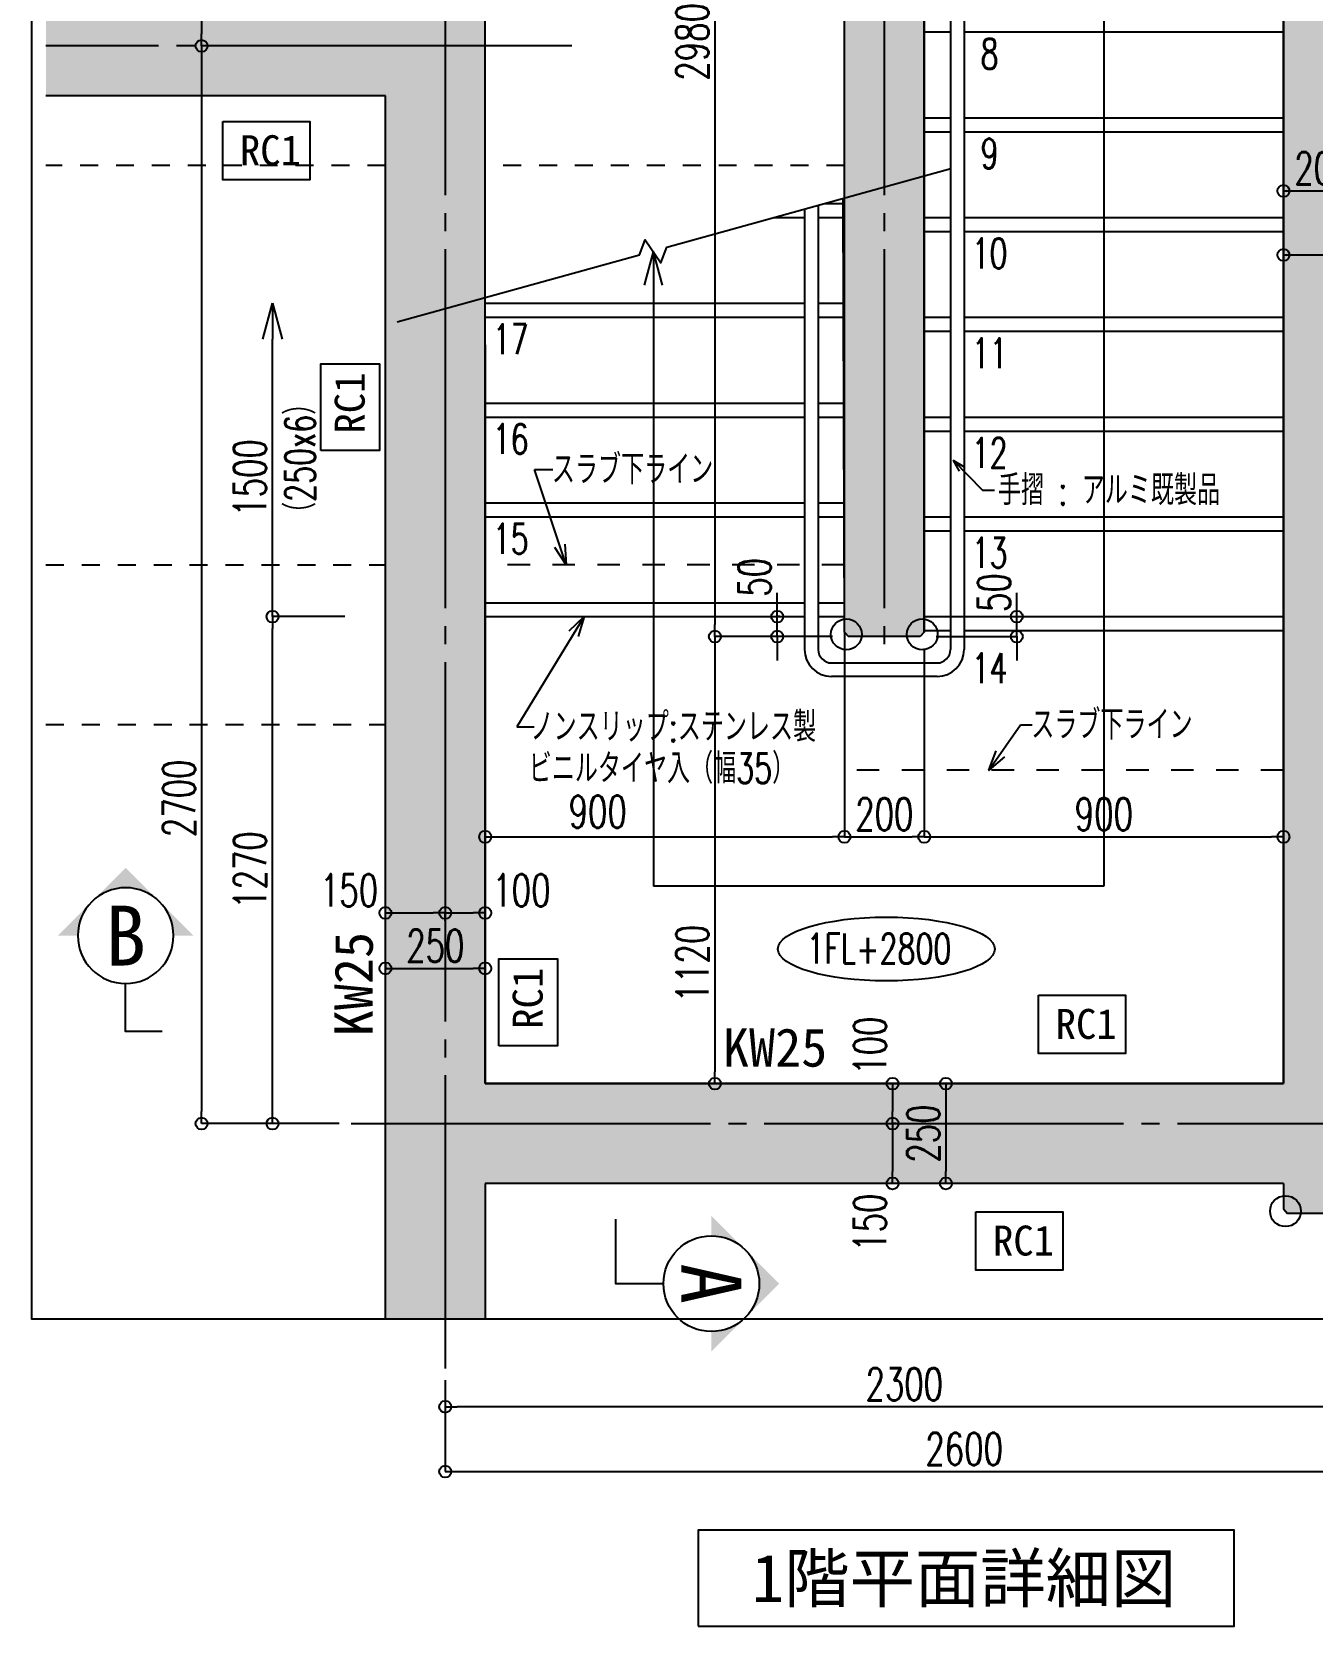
# Model space of a CAD drawing. Extents: x -229451 to 47804, y -161247 to 19812.
# Drawn here: x 3513 to 6721, y 2897 to 6891 of the extents above; entities that cross this region are included whole.
import ezdxf
from ezdxf.enums import TextEntityAlignment as Align

# ---------------------------------------------------------------- set-up
doc = ezdxf.new("R2010")
doc.units = 0
doc.header["$LTSCALE"] = 450
for name, pattern in [('CENTER2', [2.3, 2, -0.1, 0.1, -0.1]), ('HIDDEN2', [0.25, 0.125, -0.125]), ('HIDDEN3', [0.2, 0.1, -0.1])]:
    doc.linetypes.add(name, pattern=pattern)
doc.layers.get('0').update_dxf_attribs({"linetype": 'CONTINUOUS'})
doc.layers.get('DEFPOINTS').update_dxf_attribs({"linetype": 'CONTINUOUS'})
doc.layers.add('E0_図面枠B_OFF', color=255, linetype='CONTINUOUS', plot=False)
for name, color, linetype in [('E1_文字A', 3, 'CONTINUOUS'), ('E1_文字B', 2, 'CONTINUOUS'), ('E1_文字（平天）', 3, 'CONTINUOUS'), ('E6_面取り記号', 4, 'CONTINUOUS'), ('G1_ハッチング', 251, 'CONTINUOUS'), ('H寸法', 3, 'CONTINUOUS'), ('IB_壁芯', 2, 'CENTER2'), ('IC1_寸法', 3, 'CONTINUOUS'), ('ID1_躯体', 7, 'CONTINUOUS'), ('ID7_打放し表示', 231, 'UTILDN'), ('JA4_壁記号', 4, 'CONTINUOUS'), ('JA5_壁仕上記号', 4, 'CONTINUOUS'), ('JA7_切断記号', 241, 'CONTINUOUS'), ('JB3_床仕上げA', 200, 'CONTINUOUS'), ('JL1_金物_手摺他', 1, 'CONTINUOUS'), ('KA2_躯体見下線_梁点線', 8, 'HIDDEN3'), ('KA3_躯体見下線_点線（その他）', 122, 'HIDDEN2')]:
    doc.layers.add(name, color=color, linetype=linetype)
doc.styles.add('toda-A (0.7)', font='romans.shx', dxfattribs={"width": 0.7, "bigfont": 'extfont.shx'})
doc.styles.add('toda-G', font='')
doc.styles.get('toda-G').set_extended_font_data('MS Gothic')
doc.linetypes.add('UTILDN', pattern='A,5e-13,[130,ltypeshp.shx,S=0.45,R=0,X=0,Y=-0.45],0,-3', length=3)
doc.dimstyles.new('toda 1：30', dxfattribs={"dimscale": 30, "dimtxt": 2.7, "dimasz": 1, "dimexe": 0, "dimexo": 1, "dimgap": 0, "dimtad": 0, "dimdec": 3, "dimzin": 12, "dimdsep": 46, "dimtxsty": 'toda-A (0.7)', "dimblk": 'ORIGIN', "dimcen": 2.5, "dimclrd": 256, "dimclre": 256, "dimclrt": 7, "dimadec": 0, "dimazin": 0, "dimtfac": 1, "dimtdec": 3, "dimtix": 1, "dimtmove": 2, "dimatfit": 3, "dimldrblk": 'ORIGIN', "dimfxl": 0, "dimtvp": 0.7, "dimtolj": 1, "dimtzin": 0, "dimarcsym": 0})
doc.dimstyles.new('toda 1：50', dxfattribs={"dimscale": 50, "dimtxt": 2.7, "dimasz": 1, "dimexe": 0, "dimexo": 1.5, "dimgap": 0, "dimtad": 0, "dimdec": 3, "dimzin": 12, "dimdsep": 46, "dimtxsty": 'toda-A (0.7)', "dimblk": 'ORIGIN', "dimcen": 2.5, "dimclrd": 256, "dimclre": 256, "dimclrt": 7, "dimadec": 0, "dimazin": 0, "dimtfac": 1, "dimtdec": 3, "dimtix": 1, "dimtmove": 2, "dimatfit": 3, "dimldrblk": 'ORIGIN', "dimfxl": 0, "dimtvp": 0.7, "dimtolj": 1, "dimtzin": 0, "dimarcsym": 0})

# ---------------------------------------------------------------- blocks, each defined once
blk = doc.blocks.new('_Origin')
at = {"color": 0, "linetype": 'ByBlock', "lineweight": -2}
blk.add_line((0, 0), (-1, 0), dxfattribs=at)
blk.add_circle((0, 0), 0.5, dxfattribs=at)
blk = doc.blocks.new('*D59')
at = {"layer": 'DEFPOINTS', "color": 0, "transparency": 16777216}
for p in [(5502.4, 8355.9), (5225, 5375.9), (5549.3, 5375.9)]:
    blk.add_point(p, dxfattribs=at)
at = {"layer": 'IC1_寸法', "lineweight": -2, "transparency": 16777216}
for p, q in [((5472.4, 8355.9), (5225, 8355.9)), ((5225, 8325.9), (5225, 5405.9)), ((5519.3, 5375.9), (5225, 5375.9))]:
    blk.add_line(p, q, dxfattribs=at)
at = {"layer": 'IC1_寸法', "lineweight": -2, "transparency": 16777216, "xscale": 30, "yscale": 30, "zscale": 30}
for p, rotation in [((5225, 8355.9), 90), ((5225, 5375.9), 270)]:
    blk.add_blockref('_Origin', p, dxfattribs=dict(at, rotation=rotation))
at = {"layer": 'IC1_寸法', "color": 7, "transparency": 16777216, "insert": (5168.3, 6865.9), "char_height": 81, "attachment_point": 5, "rotation": 90, "style": 'toda-A (0.7)'}
blk.add_mtext('\\A1;2980', dxfattribs=at)
blk = doc.blocks.new('*D60')
at = {"layer": 'DEFPOINTS', "color": 0, "transparency": 16777216}
for p in [(5381, 5425.9), (5417.6, 5425.9), (5549.3, 5375.9)]:
    blk.add_point(p, dxfattribs=at)
at = {"layer": 'IC1_寸法', "lineweight": -2, "transparency": 16777216}
for p, q in [((5381, 5455.9), (5381, 5485.9)), ((5387.6, 5425.9), (5381, 5425.9)), ((5381, 5375.9), (5381, 5425.9)), ((5519.3, 5375.9), (5381, 5375.9)), ((5381, 5345.9), (5381, 5315.9))]:
    blk.add_line(p, q, dxfattribs=at)
at = {"layer": 'IC1_寸法', "lineweight": -2, "transparency": 16777216, "xscale": 30, "yscale": 30, "zscale": 30}
for p, rotation in [((5381, 5425.9), 270), ((5381, 5375.9), 90)]:
    blk.add_blockref('_Origin', p, dxfattribs=dict(at, rotation=rotation))
at = {"layer": 'IC1_寸法', "color": 7, "transparency": 16777216, "insert": (5324.3, 5524.6), "char_height": 81, "attachment_point": 5, "rotation": 90, "style": 'toda-A (0.7)'}
blk.add_mtext('\\A1;50', dxfattribs=at)
blk = doc.blocks.new('*D61')
at = {"layer": 'DEFPOINTS', "color": 0, "transparency": 16777216}
for p in [(5749.3, 5425.9), (5981.1, 5425.9), (5749.3, 5375.9)]:
    blk.add_point(p, dxfattribs=at)
at = {"layer": 'IC1_寸法', "lineweight": -2, "transparency": 16777216}
for p, q in [((5981.1, 5455.9), (5981.1, 5485.9)), ((5779.3, 5425.9), (5981.1, 5425.9)), ((5981.1, 5375.9), (5981.1, 5425.9)), ((5779.3, 5375.9), (5981.1, 5375.9)), ((5981.1, 5345.9), (5981.1, 5315.9))]:
    blk.add_line(p, q, dxfattribs=at)
at = {"layer": 'IC1_寸法', "lineweight": -2, "transparency": 16777216, "xscale": 30, "yscale": 30, "zscale": 30}
for p, rotation in [((5981.1, 5425.9), 270), ((5981.1, 5375.9), 90)]:
    blk.add_blockref('_Origin', p, dxfattribs=dict(at, rotation=rotation))
at = {"layer": 'IC1_寸法', "color": 7, "transparency": 16777216, "insert": (5924.4, 5486.3), "char_height": 81, "attachment_point": 5, "rotation": 90, "style": 'toda-A (0.7)'}
blk.add_mtext('\\A1;50', dxfattribs=at)
blk = doc.blocks.new('*D65')
at = {"layer": 'DEFPOINTS', "color": 0, "transparency": 16777216}
for p in [(5549.3, 5375.9), (4649.3, 4964.7), (5549.3, 4874.3)]:
    blk.add_point(p, dxfattribs=at)
at = {"layer": 'H寸法', "linetype": 'CENTER2', "lineweight": -2, "transparency": 16777216}
for p, q in [((5549.3, 5345.9), (5549.3, 4874.3)), ((4649.3, 4934.7), (4649.3, 4874.3))]:
    blk.add_line(p, q, dxfattribs=at)
at = {"layer": 'H寸法', "lineweight": -2, "transparency": 16777216}
blk.add_line((4679.3, 4874.3), (5519.3, 4874.3), dxfattribs=at)
at = {"layer": 'H寸法', "lineweight": -2, "transparency": 16777216, "xscale": 30, "yscale": 30, "zscale": 30, "rotation": 180}
blk.add_blockref('_Origin', (4649.3, 4874.3), dxfattribs=at)
at = {"layer": 'H寸法', "lineweight": -2, "transparency": 16777216, "xscale": 30, "yscale": 30, "zscale": 30}
blk.add_blockref('_Origin', (5549.3, 4874.3), dxfattribs=at)
at = {"layer": 'H寸法', "color": 7, "transparency": 16777216, "insert": (4931.3, 4937.3), "char_height": 81, "attachment_point": 5, "style": 'toda-A (0.7)'}
blk.add_mtext('\\A1;900', dxfattribs=at)
blk = doc.blocks.new('*D66')
at = {"layer": 'DEFPOINTS', "color": 0, "transparency": 16777216}
for p in [(5549.3, 5375.9), (5749.3, 5375.9), (5749.3, 4874.3)]:
    blk.add_point(p, dxfattribs=at)
at = {"layer": 'H寸法', "linetype": 'CENTER2', "lineweight": -2, "transparency": 16777216}
for p, q in [((5549.3, 5345.9), (5549.3, 4874.3)), ((5749.3, 5345.9), (5749.3, 4874.3))]:
    blk.add_line(p, q, dxfattribs=at)
at = {"layer": 'H寸法', "lineweight": -2, "transparency": 16777216}
blk.add_line((5579.3, 4874.3), (5719.3, 4874.3), dxfattribs=at)
at = {"layer": 'H寸法', "lineweight": -2, "transparency": 16777216, "xscale": 30, "yscale": 30, "zscale": 30, "rotation": 180}
blk.add_blockref('_Origin', (5549.3, 4874.3), dxfattribs=at)
at = {"layer": 'H寸法', "lineweight": -2, "transparency": 16777216, "xscale": 30, "yscale": 30, "zscale": 30}
blk.add_blockref('_Origin', (5749.3, 4874.3), dxfattribs=at)
at = {"layer": 'H寸法', "color": 7, "transparency": 16777216, "insert": (5649.3, 4931), "char_height": 81, "attachment_point": 5, "style": 'toda-A (0.7)'}
blk.add_mtext('\\A1;200', dxfattribs=at)
blk = doc.blocks.new('*D67')
at = {"layer": 'DEFPOINTS', "color": 0, "transparency": 16777216}
for p in [(5749.3, 5375.9), (6649.3, 4877.5), (6649.3, 4874.3)]:
    blk.add_point(p, dxfattribs=at)
at = {"layer": 'H寸法', "linetype": 'CENTER2', "lineweight": -2, "transparency": 16777216}
for p, q in [((5749.3, 5345.9), (5749.3, 4874.3)), ((6649.3, 4847.5), (6649.3, 4874.3))]:
    blk.add_line(p, q, dxfattribs=at)
at = {"layer": 'H寸法', "lineweight": -2, "transparency": 16777216}
blk.add_line((5779.3, 4874.3), (6619.3, 4874.3), dxfattribs=at)
at = {"layer": 'H寸法', "lineweight": -2, "transparency": 16777216, "xscale": 30, "yscale": 30, "zscale": 30, "rotation": 180}
blk.add_blockref('_Origin', (5749.3, 4874.3), dxfattribs=at)
at = {"layer": 'H寸法', "lineweight": -2, "transparency": 16777216, "xscale": 30, "yscale": 30, "zscale": 30}
blk.add_blockref('_Origin', (6649.3, 4874.3), dxfattribs=at)
at = {"layer": 'H寸法', "color": 7, "transparency": 16777216, "insert": (6199.3, 4931), "char_height": 81, "attachment_point": 5, "style": 'toda-A (0.7)'}
blk.add_mtext('\\A1;900', dxfattribs=at)
blk = doc.blocks.new('*D68')
at = {"layer": 'DEFPOINTS', "color": 0, "transparency": 16777216}
for p in [(4399.3, 4693.7), (4549.3, 4693.7), (4549.3, 4683.6)]:
    blk.add_point(p, dxfattribs=at)
at = {"layer": 'H寸法', "linetype": 'CENTER2', "lineweight": -2, "transparency": 16777216}
for p, q in [((4399.3, 4663.7), (4399.3, 4683.6)), ((4549.3, 4663.7), (4549.3, 4683.6))]:
    blk.add_line(p, q, dxfattribs=at)
at = {"layer": 'H寸法', "lineweight": -2, "transparency": 16777216}
blk.add_line((4429.3, 4683.6), (4519.3, 4683.6), dxfattribs=at)
at = {"layer": 'H寸法', "lineweight": -2, "transparency": 16777216, "xscale": 30, "yscale": 30, "zscale": 30, "rotation": 180}
blk.add_blockref('_Origin', (4399.3, 4683.6), dxfattribs=at)
at = {"layer": 'H寸法', "lineweight": -2, "transparency": 16777216, "xscale": 30, "yscale": 30, "zscale": 30}
blk.add_blockref('_Origin', (4549.3, 4683.6), dxfattribs=at)
at = {"layer": 'H寸法', "color": 7, "transparency": 16777216, "insert": (4308.3, 4740.3), "char_height": 81, "attachment_point": 5, "style": 'toda-A (0.7)'}
blk.add_mtext('\\A1;150', dxfattribs=at)
blk = doc.blocks.new('*D69')
at = {"layer": 'DEFPOINTS', "color": 0, "transparency": 16777216}
for p in [(4649.3, 4683.6), (4549.3, 4657.3), (4649.3, 4657.3)]:
    blk.add_point(p, dxfattribs=at)
at = {"layer": 'H寸法', "linetype": 'CENTER2', "lineweight": -2, "transparency": 16777216}
for p, q in [((4549.3, 4687.3), (4549.3, 4683.6)), ((4649.3, 4687.3), (4649.3, 4683.6))]:
    blk.add_line(p, q, dxfattribs=at)
at = {"layer": 'H寸法', "lineweight": -2, "transparency": 16777216}
blk.add_line((4579.3, 4683.6), (4619.3, 4683.6), dxfattribs=at)
at = {"layer": 'H寸法', "lineweight": -2, "transparency": 16777216, "xscale": 30, "yscale": 30, "zscale": 30, "rotation": 180}
blk.add_blockref('_Origin', (4549.3, 4683.6), dxfattribs=at)
at = {"layer": 'H寸法', "lineweight": -2, "transparency": 16777216, "xscale": 30, "yscale": 30, "zscale": 30}
blk.add_blockref('_Origin', (4649.3, 4683.6), dxfattribs=at)
at = {"layer": 'H寸法', "color": 7, "transparency": 16777216, "insert": (4740.1, 4740.3), "char_height": 81, "attachment_point": 5, "style": 'toda-A (0.7)'}
blk.add_mtext('\\A1;100', dxfattribs=at)
blk = doc.blocks.new('*D70')
at = {"layer": 'DEFPOINTS', "color": 0, "transparency": 16777216}
for p in [(4399.3, 4589.5), (4649.3, 4589.5), (4649.3, 4544.8)]:
    blk.add_point(p, dxfattribs=at)
at = {"layer": 'H寸法', "linetype": 'CENTER2', "lineweight": -2, "transparency": 16777216}
for p, q in [((4399.3, 4559.5), (4399.3, 4544.8)), ((4649.3, 4559.5), (4649.3, 4544.8))]:
    blk.add_line(p, q, dxfattribs=at)
at = {"layer": 'H寸法', "lineweight": -2, "transparency": 16777216}
blk.add_line((4429.3, 4544.8), (4619.3, 4544.8), dxfattribs=at)
at = {"layer": 'H寸法', "lineweight": -2, "transparency": 16777216, "xscale": 30, "yscale": 30, "zscale": 30, "rotation": 180}
blk.add_blockref('_Origin', (4399.3, 4544.8), dxfattribs=at)
at = {"layer": 'H寸法', "lineweight": -2, "transparency": 16777216, "xscale": 30, "yscale": 30, "zscale": 30}
blk.add_blockref('_Origin', (4649.3, 4544.8), dxfattribs=at)
at = {"layer": 'H寸法', "color": 7, "transparency": 16777216, "insert": (4524.3, 4601.5), "char_height": 81, "attachment_point": 5, "style": 'toda-A (0.7)'}
blk.add_mtext('\\A1;250', dxfattribs=at)
blk = doc.blocks.new('*D71')
at = {"layer": 'DEFPOINTS', "color": 0, "transparency": 16777216}
for p in [(6649.3, 6532.4), (6849.3, 6532.4), (6849.3, 6492.5)]:
    blk.add_point(p, dxfattribs=at)
at = {"layer": 'H寸法', "linetype": 'CENTER2', "lineweight": -2, "transparency": 16777216}
for p, q in [((6649.3, 6502.4), (6649.3, 6492.5)), ((6849.3, 6502.4), (6849.3, 6492.5))]:
    blk.add_line(p, q, dxfattribs=at)
at = {"layer": 'H寸法', "lineweight": -2, "transparency": 16777216}
blk.add_line((6679.3, 6492.5), (6819.3, 6492.5), dxfattribs=at)
at = {"layer": 'H寸法', "lineweight": -2, "transparency": 16777216, "xscale": 30, "yscale": 30, "zscale": 30, "rotation": 180}
blk.add_blockref('_Origin', (6649.3, 6492.5), dxfattribs=at)
at = {"layer": 'H寸法', "lineweight": -2, "transparency": 16777216, "xscale": 30, "yscale": 30, "zscale": 30}
blk.add_blockref('_Origin', (6849.3, 6492.5), dxfattribs=at)
at = {"layer": 'H寸法', "color": 7, "transparency": 16777216, "insert": (6749.3, 6549.2), "char_height": 81, "attachment_point": 5, "style": 'toda-A (0.7)'}
blk.add_mtext('\\A1;200', dxfattribs=at)
blk = doc.blocks.new('*D74')
at = {"layer": 'DEFPOINTS', "color": 0, "transparency": 16777216}
for p in [(6649.3, 6361.5), (7069.3, 6361.5), (7069.3, 6332.1)]:
    blk.add_point(p, dxfattribs=at)
at = {"layer": 'H寸法', "linetype": 'CENTER2', "lineweight": -2, "transparency": 16777216}
for p, q in [((6649.3, 6331.5), (6649.3, 6332.1)), ((7069.3, 6331.5), (7069.3, 6332.1))]:
    blk.add_line(p, q, dxfattribs=at)
at = {"layer": 'H寸法', "lineweight": -2, "transparency": 16777216}
blk.add_line((6679.3, 6332.1), (7039.3, 6332.1), dxfattribs=at)
at = {"layer": 'H寸法', "lineweight": -2, "transparency": 16777216, "xscale": 30, "yscale": 30, "zscale": 30, "rotation": 180}
blk.add_blockref('_Origin', (6649.3, 6332.1), dxfattribs=at)
at = {"layer": 'H寸法', "lineweight": -2, "transparency": 16777216, "xscale": 30, "yscale": 30, "zscale": 30}
blk.add_blockref('_Origin', (7069.3, 6332.1), dxfattribs=at)
at = {"layer": 'H寸法', "color": 7, "transparency": 16777216, "insert": (6822.4, 6388.8), "char_height": 81, "attachment_point": 5, "style": 'toda-A (0.7)'}
blk.add_mtext('\\A1;420', dxfattribs=at)
blk = doc.blocks.new('*D75')
at = {"layer": 'DEFPOINTS', "color": 0, "transparency": 16777216}
for p in [(5649.3, 4255.9), (5649.3, 4155.9), (5670, 4155.9)]:
    blk.add_point(p, dxfattribs=at)
at = {"layer": 'H寸法', "linetype": 'CENTER2', "lineweight": -2, "transparency": 16777216}
for p, q in [((5679.3, 4255.9), (5670, 4255.9)), ((5679.3, 4155.9), (5670, 4155.9))]:
    blk.add_line(p, q, dxfattribs=at)
at = {"layer": 'H寸法', "lineweight": -2, "transparency": 16777216}
blk.add_line((5670, 4225.9), (5670, 4185.9), dxfattribs=at)
at = {"layer": 'H寸法', "lineweight": -2, "transparency": 16777216, "xscale": 30, "yscale": 30, "zscale": 30}
for p, rotation in [((5670, 4255.9), 90), ((5670, 4155.9), 270)]:
    blk.add_blockref('_Origin', p, dxfattribs=dict(at, rotation=rotation))
at = {"layer": 'H寸法', "color": 7, "transparency": 16777216, "insert": (5613.3, 4350.9), "char_height": 81, "attachment_point": 5, "rotation": 90, "style": 'toda-A (0.7)'}
blk.add_mtext('\\A1;100', dxfattribs=at)
blk = doc.blocks.new('*D76')
at = {"layer": 'DEFPOINTS', "color": 0, "transparency": 16777216}
for p in [(5649.3, 4155.9), (5649.3, 4005.9), (5670, 4005.9)]:
    blk.add_point(p, dxfattribs=at)
at = {"layer": 'H寸法', "linetype": 'CENTER2', "lineweight": -2, "transparency": 16777216}
for p, q in [((5679.3, 4155.9), (5670, 4155.9)), ((5679.3, 4005.9), (5670, 4005.9))]:
    blk.add_line(p, q, dxfattribs=at)
at = {"layer": 'H寸法', "lineweight": -2, "transparency": 16777216}
blk.add_line((5670, 4125.9), (5670, 4035.9), dxfattribs=at)
at = {"layer": 'H寸法', "lineweight": -2, "transparency": 16777216, "xscale": 30, "yscale": 30, "zscale": 30}
for p, rotation in [((5670, 4155.9), 90), ((5670, 4005.9), 270)]:
    blk.add_blockref('_Origin', p, dxfattribs=dict(at, rotation=rotation))
at = {"layer": 'H寸法', "color": 7, "transparency": 16777216, "insert": (5613.3, 3907.6), "char_height": 81, "attachment_point": 5, "rotation": 90, "style": 'toda-A (0.7)'}
blk.add_mtext('\\A1;150', dxfattribs=at)
blk = doc.blocks.new('*D77')
at = {"layer": 'DEFPOINTS', "color": 0, "transparency": 16777216}
for p in [(5788.9, 4255.9), (5788.9, 4005.9), (5803.7, 4005.9)]:
    blk.add_point(p, dxfattribs=at)
at = {"layer": 'H寸法', "linetype": 'CENTER2', "lineweight": -2, "transparency": 16777216}
for p, q in [((5818.9, 4255.9), (5803.7, 4255.9)), ((5818.9, 4005.9), (5803.7, 4005.9))]:
    blk.add_line(p, q, dxfattribs=at)
at = {"layer": 'H寸法', "lineweight": -2, "transparency": 16777216}
blk.add_line((5803.7, 4225.9), (5803.7, 4035.9), dxfattribs=at)
at = {"layer": 'H寸法', "lineweight": -2, "transparency": 16777216, "xscale": 30, "yscale": 30, "zscale": 30}
for p, rotation in [((5803.7, 4255.9), 90), ((5803.7, 4005.9), 270)]:
    blk.add_blockref('_Origin', p, dxfattribs=dict(at, rotation=rotation))
at = {"layer": 'H寸法', "color": 7, "transparency": 16777216, "insert": (5747, 4130.9), "char_height": 81, "attachment_point": 5, "rotation": 90, "style": 'toda-A (0.7)'}
blk.add_mtext('\\A1;250', dxfattribs=at)
blk = doc.blocks.new('*D99')
at = {"layer": 'DEFPOINTS', "color": 0, "transparency": 16777216}
for p in [(4549.3, 3542.7), (6849.3, 3542.7), (4549.3, 3446.3)]:
    blk.add_point(p, dxfattribs=at)
at = {"layer": 'H寸法', "linetype": 'CENTER2', "lineweight": -2, "transparency": 16777216}
for p, q in [((4549.3, 3512.7), (4549.3, 3446.3)), ((6849.3, 3512.7), (6849.3, 3446.3))]:
    blk.add_line(p, q, dxfattribs=at)
at = {"layer": 'H寸法', "lineweight": -2, "transparency": 16777216}
blk.add_line((6819.3, 3446.3), (4579.3, 3446.3), dxfattribs=at)
at = {"layer": 'H寸法', "lineweight": -2, "transparency": 16777216, "xscale": 30, "yscale": 30, "zscale": 30, "rotation": 180}
blk.add_blockref('_Origin', (4549.3, 3446.3), dxfattribs=at)
at = {"layer": 'H寸法', "lineweight": -2, "transparency": 16777216, "xscale": 30, "yscale": 30, "zscale": 30}
blk.add_blockref('_Origin', (6849.3, 3446.3), dxfattribs=at)
at = {"layer": 'H寸法', "color": 7, "transparency": 16777216, "insert": (5699.3, 3503), "char_height": 81, "attachment_point": 5, "style": 'toda-A (0.7)'}
blk.add_mtext('\\A1;2300', dxfattribs=at)
blk = doc.blocks.new('*D102')
at = {"layer": 'DEFPOINTS', "color": 0, "transparency": 16777216}
for p in [(4012, 8355.9), (3938.8, 6855.9), (4012, 6855.9)]:
    blk.add_point(p, dxfattribs=at)
at = {"layer": 'H寸法', "linetype": 'CENTER2', "lineweight": -2, "transparency": 16777216}
for p, q in [((3982, 8355.9), (3938.8, 8355.9)), ((3982, 6855.9), (3938.8, 6855.9))]:
    blk.add_line(p, q, dxfattribs=at)
at = {"layer": 'H寸法', "lineweight": -2, "transparency": 16777216}
blk.add_line((3938.8, 8325.9), (3938.8, 6885.9), dxfattribs=at)
at = {"layer": 'H寸法', "lineweight": -2, "transparency": 16777216, "xscale": 30, "yscale": 30, "zscale": 30}
for p, rotation in [((3938.8, 8355.9), 90), ((3938.8, 6855.9), 270)]:
    blk.add_blockref('_Origin', p, dxfattribs=dict(at, rotation=rotation))
at = {"layer": 'H寸法', "color": 7, "transparency": 16777216, "insert": (3882.1, 7605.9), "char_height": 81, "attachment_point": 5, "rotation": 90, "style": 'toda-A (0.7)'}
blk.add_mtext('\\A1;1500', dxfattribs=at)
blk = doc.blocks.new('*D103')
at = {"layer": 'DEFPOINTS', "color": 0, "transparency": 16777216}
for p in [(4012, 6855.9), (3938.8, 4155.9), (4313.6, 4155.9)]:
    blk.add_point(p, dxfattribs=at)
at = {"layer": 'H寸法', "linetype": 'CENTER2', "lineweight": -2, "transparency": 16777216}
for p, q in [((3982, 6855.9), (3938.8, 6855.9)), ((4283.6, 4155.9), (3938.8, 4155.9))]:
    blk.add_line(p, q, dxfattribs=at)
at = {"layer": 'H寸法', "lineweight": -2, "transparency": 16777216}
blk.add_line((3938.8, 6825.9), (3938.8, 4185.9), dxfattribs=at)
at = {"layer": 'H寸法', "lineweight": -2, "transparency": 16777216, "xscale": 30, "yscale": 30, "zscale": 30}
for p, rotation in [((3938.8, 6855.9), 90), ((3938.8, 4155.9), 270)]:
    blk.add_blockref('_Origin', p, dxfattribs=dict(at, rotation=rotation))
at = {"layer": 'H寸法', "color": 7, "transparency": 16777216, "insert": (3882.1, 4970.6), "char_height": 81, "attachment_point": 5, "rotation": 90, "style": 'toda-A (0.7)'}
blk.add_mtext('\\A1;2700', dxfattribs=at)
blk = doc.blocks.new('*D104')
at = {"layer": 'DEFPOINTS', "color": 0, "transparency": 16777216}
for p in [(4116.4, 5425.9), (4327.5, 5425.9), (4313.6, 4155.9)]:
    blk.add_point(p, dxfattribs=at)
at = {"layer": 'H寸法', "linetype": 'CENTER2', "lineweight": -2, "transparency": 16777216}
for p, q in [((4297.5, 5425.9), (4116.4, 5425.9)), ((4283.6, 4155.9), (4116.4, 4155.9))]:
    blk.add_line(p, q, dxfattribs=at)
at = {"layer": 'H寸法', "lineweight": -2, "transparency": 16777216}
blk.add_line((4116.4, 4185.9), (4116.4, 5395.9), dxfattribs=at)
at = {"layer": 'H寸法', "lineweight": -2, "transparency": 16777216, "xscale": 30, "yscale": 30, "zscale": 30}
for p, rotation in [((4116.4, 5425.9), 90), ((4116.4, 4155.9), 270)]:
    blk.add_blockref('_Origin', p, dxfattribs=dict(at, rotation=rotation))
at = {"layer": 'H寸法', "color": 7, "transparency": 16777216, "insert": (4059.7, 4790.9), "char_height": 81, "attachment_point": 5, "rotation": 90, "style": 'toda-A (0.7)'}
blk.add_mtext('\\A1;1270', dxfattribs=at)
blk = doc.blocks.new('_Open30')
at = {"color": 0, "linetype": 'ByBlock', "lineweight": -2}
for p, q in [((-1, 0.268), (0, 0)), ((0, 0), (-1, -0.268)), ((0, 0), (-1, 0))]:
    blk.add_line(p, q, dxfattribs=at)
blk = doc.blocks.new('*D105')
at = {"layer": 'DEFPOINTS', "color": 0, "transparency": 16777216}
for p in [(4116.4, 6210.9), (4326.5, 6210.9), (4327.5, 5425.9)]:
    blk.add_point(p, dxfattribs=at)
at = {"layer": 'IC1_寸法', "lineweight": -2, "transparency": 16777216}
for p, q in [((4116.4, 5425.9), (4116.4, 6120.9)), ((4297.5, 5425.9), (4116.4, 5425.9))]:
    blk.add_line(p, q, dxfattribs=at)
at = {"layer": 'IC1_寸法', "lineweight": -2, "transparency": 16777216, "xscale": 90, "yscale": 90, "zscale": 90, "rotation": 90}
blk.add_blockref('_Open30', (4116.4, 6210.9), dxfattribs=at)
at = {"layer": 'IC1_寸法', "color": 7, "transparency": 16777216, "insert": (4059.7, 5773.4), "char_height": 81, "attachment_point": 5, "rotation": 90, "style": 'toda-A (0.7)'}
blk.add_mtext('\\A1;1500', dxfattribs=at)
blk = doc.blocks.new('_None')
blk = doc.blocks.new('切断記号（小）')
at = {"layer": 'JA7_切断記号', "ltscale": 10}
h = blk.add_hatch(color=256, dxfattribs=at)
h.paths.add_polyline_path([(84.9, 84.9), (169.7, 0), (120, 0, 0.198912)])
h.paths.add_polyline_path([(-84.9, 84.9), (0, 169.7), (84.9, 84.9, 0.414214)])
h.paths.add_polyline_path([(-84.9, 84.9, 0.198912), (-120, 0), (-169.7, 0)])
blk.add_circle((0, 0), 120, dxfattribs=at)
at = {"layer": 'JA7_切断記号', "style": 'toda-G'}
blk.add_attdef('切断符号（小）', text='', height=150, dxfattribs=at).set_placement((0, 0), align=Align.MIDDLE)
blk = doc.blocks.new('*D150')
at = {"layer": 'DEFPOINTS', "color": 0, "transparency": 16777216}
for p in [(5549.3, 5375.9), (5225, 4255.9), (5273.8, 4255.9)]:
    blk.add_point(p, dxfattribs=at)
at = {"layer": 'H寸法', "linetype": 'CENTER2', "lineweight": -2, "transparency": 16777216}
for p, q in [((5519.3, 5375.9), (5225, 5375.9)), ((5243.8, 4255.9), (5225, 4255.9))]:
    blk.add_line(p, q, dxfattribs=at)
at = {"layer": 'H寸法', "lineweight": -2, "transparency": 16777216}
blk.add_line((5225, 5345.9), (5225, 4285.9), dxfattribs=at)
at = {"layer": 'H寸法', "lineweight": -2, "transparency": 16777216, "xscale": 30, "yscale": 30, "zscale": 30}
for p, rotation in [((5225, 5375.9), 90), ((5225, 4255.9), 270)]:
    blk.add_blockref('_Origin', p, dxfattribs=dict(at, rotation=rotation))
at = {"layer": 'H寸法', "color": 7, "transparency": 16777216, "insert": (5168.3, 4556.8), "char_height": 81, "attachment_point": 5, "rotation": 90, "style": 'toda-A (0.7)'}
blk.add_mtext('\\A1;1120', dxfattribs=at)
blk = doc.blocks.new('壁仕上記号Ｓ')
at = {"layer": 'JA5_壁仕上記号'}
blk.add_lwpolyline([(-99.3, 60.2), (82.2, 60.2), (82.2, -62.1), (-99.3, -62.1)], close=True, dxfattribs=at)
at = {"layer": 'JA5_壁仕上記号', "style": 'toda-G'}
blk.add_attdef('壁仕上符号', text='', height=135, dxfattribs=at).set_placement((0, 0), align=Align.MIDDLE)
blk = doc.blocks.new('*D530')
at = {"layer": 'DEFPOINTS', "color": 0, "transparency": 16777216}
for p in [(4549.3, 3542.7), (7149.3, 3542.7), (7149.3, 3284)]:
    blk.add_point(p, dxfattribs=at)
at = {"layer": 'H寸法', "linetype": 'CENTER2', "lineweight": -2, "transparency": 16777216}
for p, q in [((4549.3, 3512.7), (4549.3, 3284)), ((7149.3, 3512.7), (7149.3, 3284))]:
    blk.add_line(p, q, dxfattribs=at)
at = {"layer": 'H寸法', "lineweight": -2, "transparency": 16777216}
blk.add_line((4579.3, 3284), (7119.3, 3284), dxfattribs=at)
at = {"layer": 'H寸法', "lineweight": -2, "transparency": 16777216, "xscale": 30, "yscale": 30, "zscale": 30, "rotation": 180}
blk.add_blockref('_Origin', (4549.3, 3284), dxfattribs=at)
at = {"layer": 'H寸法', "lineweight": -2, "transparency": 16777216, "xscale": 30, "yscale": 30, "zscale": 30}
blk.add_blockref('_Origin', (7149.3, 3284), dxfattribs=at)
at = {"layer": 'H寸法', "color": 7, "transparency": 16777216, "insert": (5849.3, 3340.7), "char_height": 81, "attachment_point": 5, "style": 'toda-A (0.7)'}
blk.add_mtext('\\A1;2600', dxfattribs=at)

msp = doc.modelspace()

# ---------------------------------------------------------------- hatches: boundary and pattern name
at = {"layer": 'G1_ハッチング'}
for points in [[(6174.2884, 10920.7417), (6134.2884, 10920.7417), (6134.2884, 11030.7417), (4399.2644, 11030.7417), (4399.2644, 10670.7417), (4509.2644, 10670.7417), (4509.2644, 10630.7417), (4639.1788, 10630.7417), (4649.2644, 10641.8449), (4649.2644, 10780.7417), (5549.2644, 10780.7417), (5549.2644, 5386.8449), (5559.35, 5375.7417), (5739.1788, 5375.7417), (5749.2644, 5386.8449), (5749.2644, 10780.7417), (6164.2028, 10780.7417), (6174.2884, 10791.8449)], [(4649.2644, 3665.6805), (4649.2644, 4005.7417), (6649.2644, 4005.7417), (6649.2644, 3941.8449), (6659.35, 3930.7417), (6959.2644, 3930.7417), (6959.2644, 3970.7417), (7069.2644, 3970.7417), (7069.2644, 7835.7417), (7650.7591, 7835.7417), (7669.2644, 7852.551), (7669.2644, 9390.7417), (7559.2644, 9390.7417), (7559.2644, 9430.7417), (7259.35, 9430.7417), (7249.2644, 9419.6385), (7249.2644, 8855.7417), (6649.2644, 8855.7417), (6649.2644, 4255.7417), (4649.2644, 4255.7417), (4649.2644, 9670.6561), (4638.1612, 9680.7417), (4509.2644, 9680.7417), (4509.2644, 9640.7417), (4399.2644, 9640.7417), (4399.2644, 8855.7417), (3548.7555, 8855.7417), (3548.7555, 8255.7417), (4399.2644, 8255.7417), (4399.2644, 6980.7417), (3548.7555, 6980.7417), (3548.7555, 6730.7417), (4399.2644, 6730.7417), (4399.2644, 3665.6805)]]:
    msp.add_hatch(color=256, dxfattribs=at).paths.add_polyline_path(points)

# ---------------------------------------------------------------- linework, layer by layer
at = {"layer": 'E0_図面枠B_OFF'}
msp.add_lwpolyline([(3513.4892, 11524.761), (8041.3938, 11524.761), (8041.3938, 3665.6805), (3513.4892, 3665.6805)], close=True, dxfattribs=at)
at = {"layer": 'E1_文字A', "color": 3, "linetype": 'ByBlock'}
msp.add_ellipse((5654.3755, 4593.1281), major_axis=(271.5979, 0), ratio=0.294335309, dxfattribs=at)
at = {"layer": 'E1_文字B'}
for p, q in [((6199.2644, 8673.2917), (6199.2644, 4750.9207)), ((5048.6144, 6256.0802), (5070.9644, 6339.4917)), ((5070.9644, 6339.4917), (5070.9644, 4750.9207)), ((5093.3145, 6256.0802), (5070.9644, 6339.4917)), ((6199.2644, 4750.9207), (5070.9644, 4750.9207))]:
    msp.add_line(p, q, dxfattribs=at)
msp.add_lwpolyline([(4428.8792, 6164.9256), (5036.1018, 6332.797), (5050.3159, 6369.7451), (5089.5849, 6312.2097), (5104.1606, 6351.6124), (5816.1808, 6548.4558)], dxfattribs=at)
at = {"layer": 'E1_文字（平天）', "linetype": 'Continuous'}
msp.add_lwpolyline([(5183.2597, 2896.8806), (6525.6945, 2896.8806), (6525.6945, 3136.8807), (5183.2597, 3136.8807)], close=True, dxfattribs=at)
at = {"layer": 'E6_面取り記号'}
for centre in [(5554.3072, 5381.4433), (5744.2216, 5381.4433), (6654.3072, 3936.4433)]:
    msp.add_circle(centre, 38.658, dxfattribs=at)
at = {"layer": 'IB_壁芯'}
for p, q in [((4549.2644, 11521.8058), (4549.2644, 3542.6581)), ((5649.2644, 11521.8058), (5649.2644, 5340.1278)), ((4866.0644, 6855.8917), (3548.7555, 6855.8917)), ((4313.6205, 4155.8917), (8062.8729, 4155.8917))]:
    msp.add_line(p, q, dxfattribs=at)
at = {"layer": 'ID1_躯体'}
for p, q in [((5549.2644, 5386.9949), (5549.2644, 10780.8917)), ((5749.2644, 5386.9949), (5749.2644, 10780.8917)), ((4649.2644, 4255.8917), (4649.2644, 9670.8061)), ((6649.2644, 8855.8917), (6649.2644, 4255.8917)), ((4399.2644, 6730.8917), (3548.7555, 6730.8917)), ((4399.2644, 3665.6805), (4399.2644, 6730.8917)), ((5549.2644, 5386.9949), (5559.35, 5375.8917)), ((5739.1788, 5375.8917), (5559.35, 5375.8917)), ((5749.2644, 5386.9949), (5739.1788, 5375.8917)), ((6649.2644, 4255.8917), (4649.2644, 4255.8917)), ((6649.2644, 4005.8917), (4649.2644, 4005.8917)), ((4649.2644, 4005.8917), (4649.2644, 3665.6805)), ((6649.2644, 4005.8917), (6649.2644, 3941.9949)), ((6649.2644, 3941.9949), (6659.35, 3930.8917))]:
    msp.add_line(p, q, dxfattribs=at)
at = {"layer": 'ID1_躯体', "extrusion": (-2.99952e-32, -1.22465e-16, -1)}
msp.add_line((6959.2644, 3930.8917), (6659.35, 3930.8917), dxfattribs=at)
at = {"layer": 'ID7_打放し表示', "ltscale": 0.1}
for p, q in [((5749.2644, 10780.8917), (5749.2644, 5386.9949)), ((6649.2644, 4255.8917), (6649.2644, 8855.8917)), ((4399.2644, 6730.8917), (3548.7555, 6730.8917)), ((4399.2644, 3665.6805), (4399.2644, 6730.8917)), ((5549.2644, 5386.9949), (5546.4882, 6473.8972)), ((4649.2644, 6106.5917), (4649.2644, 4255.8917)), ((4649.2644, 4255.8917), (6649.2644, 4255.8917)), ((6649.2644, 4005.8917), (4649.2644, 4005.8917)), ((4649.2644, 4005.8917), (4649.2644, 3665.6805))]:
    msp.add_line(p, q, dxfattribs=at)
at = {"layer": 'JA7_切断記号'}
for points in [[(3839.7476, 4386.8559), (3748.4569, 4386.8559), (3748.4569, 4506.8559)], [(4976.0084, 3916.0858), (4976.0084, 3754.8476), (5096.0084, 3754.8476)]]:
    msp.add_lwpolyline(points, dxfattribs=at)
at = {"layer": 'JB3_床仕上げA'}
for p, q in [((5749.2644, 6890.8917), (5815.2644, 6890.8917)), ((5849.2644, 6890.8917), (6649.2644, 6890.8917)), ((5749.2644, 6675.8917), (5815.2644, 6675.8917)), ((5849.2644, 6675.8917), (6649.2644, 6675.8917)), ((5749.2644, 6640.8917), (5815.2644, 6640.8917)), ((5849.2644, 6640.8917), (6649.2644, 6640.8917)), ((5499.4447, 6460.8917), (5549.2644, 6460.8917)), ((5372.8431, 6425.8917), (5449.2644, 6425.8917)), ((5483.2644, 6425.8917), (5549.2644, 6425.8917)), ((5749.2644, 6425.8917), (5815.2644, 6425.8917)), ((5749.2644, 6390.8917), (5815.2644, 6390.8917)), ((5849.2644, 6425.8917), (6649.2644, 6425.8917)), ((5849.2644, 6390.8917), (6649.2644, 6390.8917)), ((4649.2644, 6210.8917), (5449.2644, 6210.8917)), ((5483.2644, 6210.8917), (5549.2644, 6210.8917)), ((4649.2644, 6175.8917), (5449.2644, 6175.8917)), ((5483.2644, 6175.8917), (5549.2644, 6175.8917)), ((5749.2644, 6175.8917), (5815.2644, 6175.8917)), ((5849.2644, 6175.8917), (6649.2644, 6175.8917)), ((5749.2644, 6140.8917), (5815.2644, 6140.8917)), ((5849.2644, 6140.8917), (6649.2644, 6140.8917)), ((4649.2644, 5960.8917), (5449.2644, 5960.8917)), ((5483.2644, 5960.8917), (5549.2644, 5960.8917)), ((4649.2644, 5925.8917), (5449.2644, 5925.8917)), ((5483.2644, 5925.8917), (5549.2644, 5925.8917)), ((5749.2644, 5925.8917), (5815.2644, 5925.8917)), ((5849.2644, 5925.8917), (6649.2644, 5925.8917)), ((5749.2644, 5890.8917), (5815.2644, 5890.8917)), ((5849.2644, 5890.8917), (6649.2644, 5890.8917)), ((4649.2644, 5710.8917), (5449.2644, 5710.8917)), ((4649.2644, 5675.8917), (5449.2644, 5675.8917)), ((5483.2644, 5710.8917), (5549.2644, 5710.8917)), ((5483.2644, 5675.8917), (5549.2644, 5675.8917)), ((5749.2644, 5675.8917), (5815.2644, 5675.8917)), ((5849.2644, 5675.8917), (6649.2644, 5675.8917)), ((5749.2644, 5640.8917), (5815.2644, 5640.8917)), ((5849.2644, 5640.8917), (6649.2644, 5640.8917)), ((4649.2644, 5460.8917), (5449.2644, 5460.8917)), ((5483.2644, 5460.8917), (5549.2644, 5460.8917)), ((4649.2644, 5425.8917), (5449.2644, 5425.8917)), ((5483.2644, 5425.8917), (5549.2644, 5425.8917)), ((5749.2644, 5425.8917), (5815.2644, 5425.8917)), ((5849.2644, 5425.8917), (6649.2644, 5425.8917)), ((5749.2644, 5390.8917), (5815.2644, 5390.8917)), ((5849.2644, 5390.8917), (6649.2644, 5390.8917))]:
    msp.add_line(p, q, dxfattribs=at)
at = {"layer": 'JL1_金物_手摺他', "linetype": 'Continuous', "ltscale": 10}
for p, q in [((5815.2644, 8775.8917), (5815.2644, 5343.8917)), ((5849.2644, 8775.8917), (5849.2644, 5343.8917)), ((5449.2644, 6447.019), (5449.2644, 5343.8917)), ((5483.2644, 6456.4185), (5483.2644, 5343.8917)), ((5517.2644, 5309.8917), (5781.2644, 5309.8917)), ((5781.2644, 5275.8917), (5517.2644, 5275.8917))]:
    msp.add_line(p, q, dxfattribs=at)
for centre, radius, start, end in [((5517.2644, 5343.8917), 68, 180, 270), ((5517.2644, 5343.8917), 34, 180, 270), ((5781.2644, 5343.8917), 68, 270, 0), ((5781.2644, 5343.8917), 34, 270, 0)]:
    msp.add_arc(centre, radius, start, end, dxfattribs=at)
at = {"layer": 'KA2_躯体見下線_梁点線'}
for p, q in [((4399.2644, 6555.8917), (3548.7555, 6555.8917)), ((5549.2644, 6555.8917), (4649.2644, 6555.8917)), ((3548.7555, 5555.8917), (4399.2644, 5555.8917)), ((3548.7555, 5155.8917), (4399.2644, 5155.8917))]:
    msp.add_line(p, q, dxfattribs=at)
at = {"layer": 'KA3_躯体見下線_点線（その他）'}
for p, q in [((5549.2644, 5555.8917), (4649.2644, 5555.8917)), ((5549.2644, 5386.9949), (5549.2644, 5040.8917)), ((6649.2644, 5040.8917), (5549.2644, 5040.8917))]:
    msp.add_line(p, q, dxfattribs=at)

# ---------------------------------------------------------------- block references
at = {"layer": 'JA5_壁仕上記号'}
ref = msp.add_blockref('壁仕上記号Ｓ', (4111.0175, 6594.5129), dxfattribs=dict(at, xscale=1.2, yscale=1.2, zscale=1.2))
ref.add_attrib('壁仕上符号', 'RC1', dxfattribs={"height": 75, "style": 'toda-G'}).set_placement((4111.0175, 6594.5129), align=Align.MIDDLE)
ref = msp.add_blockref('壁仕上記号Ｓ', (4309.8554, 5960.955), dxfattribs=dict(at, xscale=1.2, yscale=1.2, zscale=1.2, rotation=90))
ref.add_attrib('壁仕上符号', 'RC1', dxfattribs={"height": 75, "rotation": 90, "style": 'toda-G'}).set_placement((4309.8554, 5960.955), align=Align.MIDDLE)
ref = msp.add_blockref('壁仕上記号Ｓ', (4755.7941, 4469.7477), dxfattribs=dict(at, xscale=1.2, yscale=1.2, zscale=1.2, rotation=90))
ref.add_attrib('壁仕上符号', 'RC1', dxfattribs={"height": 75, "rotation": 90, "style": 'toda-G'}).set_placement((4755.7941, 4469.7477), align=Align.MIDDLE)
ref = msp.add_blockref('壁仕上記号Ｓ', (6155.0277, 4405.5913), dxfattribs=dict(at, xscale=1.2, yscale=1.2, zscale=1.2))
ref.add_attrib('壁仕上符号', 'RC1', dxfattribs={"height": 75, "style": 'toda-G'}).set_placement((6155.0277, 4405.5913), align=Align.MIDDLE)
ref = msp.add_blockref('壁仕上記号Ｓ', (5997.9847, 3862.8074), dxfattribs=dict(at, xscale=1.2, yscale=1.2, zscale=1.2))
ref.add_attrib('壁仕上符号', 'RC1', dxfattribs={"height": 75, "style": 'toda-G'}).set_placement((5997.9847, 3862.8074), align=Align.MIDDLE)
at = {"layer": 'JA7_切断記号'}
ref = msp.add_blockref('切断記号（小）', (3748.4569, 4626.8559), dxfattribs=dict(at, xscale=-1))
ref.add_attrib('切断符号（小）', 'B', dxfattribs={"height": 150, "style": 'toda-G'}).set_placement((3748.4569, 4626.8559), align=Align.MIDDLE)
at = {"layer": 'JA7_切断記号', "rotation": 270}
msp.add_blockref('切断記号（小）', (5216.0084, 3754.8476), dxfattribs=at).add_auto_attribs({'切断符号（小）': 'A'})

# ---------------------------------------------------------------- texts
at = {"layer": 'E1_文字A', "color": 3, "linetype": 'ByBlock', "style": 'toda-A (0.7)', "width": 0.7}
msp.add_text('（250x6）', height=75, rotation=90, dxfattribs=at).set_placement((4223.0964, 5655.6894))
for s, p in [('スラブ下ライン', (4816.3479, 5757.22)), ('手摺 : アルミ既製品', (5933.9915, 5705.4563)), ('ノンスリップ:ステンレス製', (4762.8453, 5112.4166)), ('スラブ下ライン', (6017.4636, 5117.5602)), ('ビニルタイヤ入（幅35）', (4758.3867, 5008.3535)), ('1FL+2800', (5454.9487, 4556.7489))]:
    msp.add_text(s, height=75, dxfattribs=at).set_placement(p)
at = {"layer": 'E1_文字B', "style": 'toda-A (0.7)', "width": 0.7}
for s, p in [('8', (5913.0144, 6836.0034)), ('9', (5913.0144, 6586.0034)), ('10', (5913.0144, 6336.0034)), ('17', (4713.0144, 6121.0034)), ('11', (5913.0144, 6086.0034)), ('16', (4713.0144, 5871.0034)), ('12', (5913.0144, 5836.0034)), ('15', (4713.0144, 5621.0034)), ('13', (5913.0144, 5586.0034)), ('14', (5913.0144, 5296.5241))]:
    msp.add_text(s, height=75, dxfattribs=at).set_placement(p, align=Align.MIDDLE_CENTER)
at = {"layer": 'E1_文字（平天）', "linetype": 'Continuous', "style": 'toda-G'}
msp.add_text('1階平面詳細図', height=120, dxfattribs=at).set_placement((5848.8503, 3016.8807), align=Align.MIDDLE_CENTER)
at = {"layer": 'JA4_壁記号', "style": 'toda-G'}
msp.add_text('KW25', height=96, rotation=90, dxfattribs=at).set_placement((4367.5991, 4635.9095), align=Align.RIGHT)
msp.add_text('KW25', height=96, dxfattribs=at).set_placement((5375.6087, 4394.5648), align=Align.TOP_CENTER)

# ---------------------------------------------------------------- dimensions: what is measured, and where the dimension line sits
at = {"layer": 'H寸法'}
for base, p1, p2, picture, middle in [((3938.7759, 6855.8917), (4011.9562, 8355.8917), (4011.9562, 6855.8917), '*D102', (3882.0759, 7605.8917)), ((4116.4028, 5425.8917), (4313.6205, 4155.8917), (4327.4502, 5425.8917), '*D104', (4059.7028, 4790.8917)), ((5803.7265, 4005.8917), (5788.866, 4255.8917), (5788.866, 4005.8917), '*D77', (5747.0265, 4130.8917))]:
    dim = msp.add_linear_dim(base=base, p1=p1, p2=p2, angle=90, dimstyle='toda 1：30', override={"dimfxl": 0}, dxfattribs=at)
    dim.commit()
    dim.dimension.update_dxf_attribs({"geometry": picture, "text_midpoint": middle})
for base, p1, p2, picture, middle in [((3938.7759, 4155.8917), (4011.9562, 6855.8917), (4313.6205, 4155.8917), '*D103', (3882.0759, 4970.6414)), ((5225.0243, 4255.8917), (5549.2644, 5375.8917), (5273.7871, 4255.8917), '*D150', (5168.3243, 4556.8477)), ((5669.986, 4155.8917), (5649.2644, 4255.8917), (5649.2644, 4155.8917), '*D75', (5613.286, 4350.8583)), ((5669.986, 4005.8917), (5649.2644, 4155.8917), (5649.2644, 4005.8917), '*D76', (5613.286, 3907.6357))]:
    dim = msp.add_linear_dim(base=base, p1=p1, p2=p2, angle=90, dimstyle='toda 1：30', override={"dimfxl": 0}, dxfattribs=at)
    dim.commit()
    dim.dimension.update_dxf_attribs({"geometry": picture, "text_midpoint": middle, "dimtype": 160})
for base, p1, p2, picture, middle in [((6849.2644, 6492.4607), (6649.2644, 6532.4315), (6849.2644, 6532.4315), '*D71', (6749.2644, 6549.1607)), ((5749.2644, 4874.3451), (5549.2644, 5375.8917), (5749.2644, 5375.8917), '*D66', (5649.2644, 4931.0451)), ((6649.2644, 4874.3451), (5749.2644, 5375.8917), (6649.2644, 4877.531), '*D67', (6199.2644, 4931.0451)), ((4649.2644, 4544.8029), (4399.2644, 4589.4627), (4649.2644, 4589.4627), '*D70', (4524.2644, 4601.5029)), ((4549.2644, 3446.3445), (6849.2644, 3542.6581), (4549.2644, 3542.6581), '*D99', (5699.2644, 3503.0445)), ((7149.2644, 3284.0309), (4549.2644, 3542.6581), (7149.2644, 3542.6581), '*D530', (5849.2644, 3340.7309))]:
    dim = msp.add_linear_dim(base=base, p1=p1, p2=p2, dimstyle='toda 1：30', override={"dimfxl": 0}, dxfattribs=at)
    dim.commit()
    dim.dimension.update_dxf_attribs({"geometry": picture, "text_midpoint": middle})
for base, p1, p2, picture, middle in [((7069.2644, 6332.1278), (6649.2644, 6361.5107), (7069.2644, 6361.5107), '*D74', (6822.401, 6388.8278)), ((5549.2644, 4874.3451), (4649.2644, 4964.6542), (5549.2644, 5375.8917), '*D65', (4931.3232, 4937.2856)), ((4549.2644, 4683.6467), (4399.2644, 4693.7389), (4549.2644, 4693.7389), '*D68', (4308.2761, 4740.3467)), ((4649.2644, 4683.6467), (4549.2644, 4657.2647), (4649.2644, 4657.2647), '*D69', (4740.083, 4740.3467))]:
    dim = msp.add_linear_dim(base=base, p1=p1, p2=p2, dimstyle='toda 1：30', override={"dimfxl": 0}, dxfattribs=at)
    dim.commit()
    dim.dimension.update_dxf_attribs({"geometry": picture, "text_midpoint": middle, "dimtype": 160})
at = {"layer": 'IC1_寸法'}
dim = msp.add_linear_dim(base=(5225.0243, 5375.8917), p1=(5502.3823, 8355.8917), p2=(5549.2644, 5375.8917), angle=90, dimstyle='toda 1：30', dxfattribs=at)
dim.commit()
dim.dimension.update_dxf_attribs({"geometry": '*D59', "text_midpoint": (5168.3243, 6865.8917)})
dim = msp.add_linear_dim(base=(4116.4028, 6210.8917), p1=(4327.4502, 5425.8917), p2=(4326.5058, 6210.8917), angle=90, text='1500', dimstyle='toda 1：30', override={"dimasz": 3, "dimblk1": 'None', "dimblk2": 'Open30', "dimsah": 1, "dimse2": 1}, dxfattribs=at)
dim.commit()
dim.dimension.update_dxf_attribs({"geometry": '*D105', "text_midpoint": (4059.7028, 5773.3917)})
for base, p1, p2, picture, middle in [((5380.9724, 5425.8917), (5549.2644, 5375.8917), (5417.6119, 5425.8917), '*D60', (5324.2724, 5524.5975)), ((5981.0958, 5425.8917), (5749.2644, 5375.8917), (5749.2644, 5425.8917), '*D61', (5924.3958, 5486.2685))]:
    dim = msp.add_linear_dim(base=base, p1=p1, p2=p2, angle=90, dimstyle='toda 1：30', dxfattribs=at)
    dim.commit()
    dim.dimension.update_dxf_attribs({"geometry": picture, "text_midpoint": middle, "dimtype": 160})

# ---------------------------------------------------------------- leaders
at = {"layer": 'E1_文字A', "color": 3, "linetype": 'ByBlock'}
for points, dimstyle in [([(4852.0511, 5555.8917), (4772.7796, 5794.886), (4818.9106, 5794.886)], 'toda 1：50'), ([(5822.3603, 5816.987), (5895.4304, 5742.912), (5925.2558, 5742.912)], 'toda 1：30'), ([(5911.4623, 5040.8917), (5990.5618, 5155.2262), (6020.0263, 5155.2262)], 'toda 1：50')]:
    msp.add_leader(points, dimstyle=dimstyle, override={"dimasz": 1, "dimclrd": 256, "dimldrblk": 'Open30'}, dxfattribs=at)
at = {"layer": 'E1_文字A', "linetype": 'Continuous'}
msp.add_leader([(4897.0757, 5425.8917), (4728.124, 5149.5814), (4771.7385, 5149.5814)], dimstyle='toda 1：50', override={"dimasz": 1, "dimclrd": 256, "dimldrblk": 'Open30'}, dxfattribs=at)

doc.saveas('drawing.dxf')
